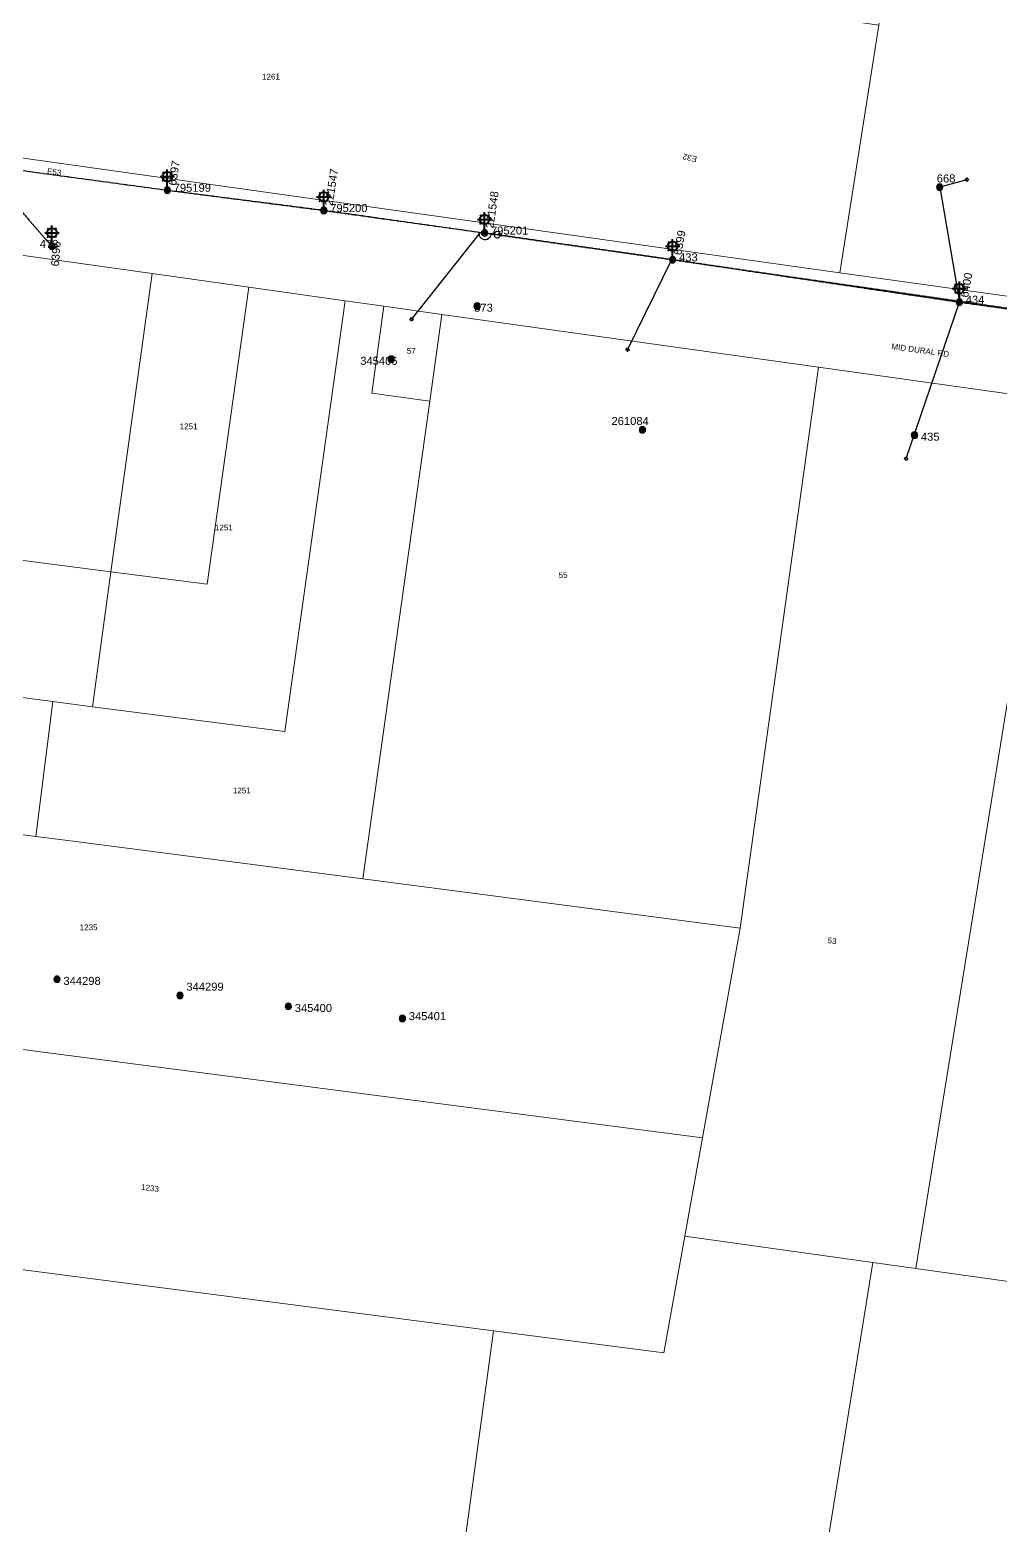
# Model space of a CAD drawing. Header units: metres. Extents: x 315515 to 317824, y 6273486 to 6276226.
# Drawn here: x 316636.2 to 316939.4, y 6275155.8 to 6275622.9 of the extents above; entities that cross this region are included whole.
import ezdxf
from ezdxf.enums import TextEntityAlignment as Align

# ---------------------------------------------------------------- set-up
doc = ezdxf.new("R2010")
doc.units = ezdxf.units.M
doc.linetypes.add('Cable Exist OH', pattern=[1, 1, 0])
doc.layers.get('0').update_dxf_attribs({"color": 6})
doc.layers.add('Cadastre Land Parcels_SP_EXT', color=7, linetype='Continuous', lineweight=5)
doc.layers.add('Cadastre Roads_SP_EXT', color=9, linetype='Continuous', lineweight=5)
for name, color, linetype in [('Equip_SP_LV_EXT', 7, 'Continuous'), ('Equip_SP_SL_EXT', 7, 'Continuous'), ('Mains_HV_EXT', 1, 'Continuous'), ('Mains_LV_EXT', 7, 'Continuous'), ('Mains_SL_EXT', 3, 'Continuous'), ('Services_SP_EXT', 7, 'Continuous'), ('SupportsOH_SP_TR_HV_LV_SL_EXT', 7, 'Continuous')]:
    doc.layers.add(name, color=color, linetype=linetype)
doc.styles.add('iecARIAL', font='arial.ttf', dxfattribs={"height": 2})
doc.styles.add('POLE_LABEL', font='arial.ttf')
doc.styles.get("Standard").update_dxf_attribs({"font": 'arial.ttf'})

# ---------------------------------------------------------------- blocks, each defined once
blk = doc.blocks.new('LV_OH_LINKS_OPEN_EXT')
for p, q in [((-0.17, 4.97), (-0.17, 5.46)), ((0.17, 4.97), (0.17, 5.46)), ((-0.17, 3), (-0.17, 2.5)), ((0.17, 3), (0.17, 2.5))]:
    blk.add_line(p, q)
blk.add_lwpolyline([(0, 2.99, 1), (0, 4.98, 1)], format="xyb", close=True)
at = {"flags": 9}
for tag, p in [('ACTUAL_STATUS', (0, 0)), ('CONSTRUCTED_VOLTAGE', (0, -0.2)), ('OPERATING_VOLTAGE', (0, -0.6)), ('ORIENTATION', (0, -0.8)), ('OWNED_BY', (0, -1)), ('STATE', (0, -1.2)), ('SWITCH_TYPE', (0, -1.4)), ('NO_PHASES', (0, -0.4)), ('USAGE', (0, -1.6)), ('LEGEND', (0, -1.8)), ('NOTES', (0, -2))]:
    blk.add_attdef(tag, text='', height=0.2, dxfattribs=at).set_placement(p, align=Align.MIDDLE_LEFT)
at = {"flags": 1}
blk.add_attdef('Z', (0, 0), '', height=0.2, dxfattribs=at)
blk = doc.blocks.new('SL_LANTERN_EXT')
at = {"lineweight": 40}
for p, q in [((-1.46, 5.68), (-1.06, 5.28)), ((0, 1.97), (0, 6.47)), ((1.46, 5.68), (1.06, 5.28)), ((-2.25, 4.22), (2.25, 4.22)), ((-1.46, 2.76), (-1.06, 3.16)), ((0, 0), (0, 2.72)), ((1.46, 2.76), (1.06, 3.16))]:
    blk.add_line(p, q, dxfattribs=at)
blk.add_circle((0, 4.22), 1.5, dxfattribs=at)
at = {"style": 'iecARIAL', "flags": 8}
blk.add_attdef('ASSET_NUM', (1.5, 1.5), '', height=2.5, dxfattribs=at)
for tag, p, height, flags in [('OPERATING_VOLTAGE', (0.98, -1.65), 0.2, 9), ('ORIENTATION', (0.98, -1.85), 0.2, 9), ('OWNED_BY', (0.98, -2.05), 0.2, 9), ('STATE', (0.98, -2.25), 0.2, 9), ('CONSTRUCTED_VOLTAGE', (0.98, -0.65), 0.2, 9), ('CONTROL_TYPE', (0.98, -0.85), 0.2, 9), ('LANTERN_PURPOSE', (0.98, -1.05), 0.2, 9), ('LANTERN_TYPE', (0.98, -1.25), 0.2, 9), ('NO_PHASES', (0.98, -1.45), 0.2, 9), ('USAGE', (0.98, -2.45), 0.2, 9), ('CEXIST', (0.98, -2.65), 0.2, 9), ('CNEW', (0.98, -2.85), 0.2, 9), ('CNUMBER', (0.98, -3.05), 0.2, 9), ('CREMOVE', (0.98, -3.25), 0.2, 9), ('CREPLACE', (0.98, -3.45), 0.2, 9), ('LKINGHEIGHT', (0.98, -3.65), 0.2, 9), ('LBRACKET', (0.98, -3.85), 0.2, 9), ('LBRACKETVOCAB', (0.98, -4.05), 0.2, 9), ('LCATEGORY', (0.98, -4.25), 0.2, 9), ('LCHARGE1', (0.98, -4.45), 0.2, 9), ('LCHARGE1PERCENT', (0.98, -4.65), 0.2, 9), ('LCHARGE2', (0.98, -4.85), 0.2, 9), ('LNUMBER', (2.18, -3.25), 2.5, 8), ('STREETNAME', (0.98, -9.25), 0.2, 9), ('SUBURB', (0.98, -9.45), 0.2, 1), ('LCHARGE2PERCENT', (0.98, -5.05), 0.2, 9), ('LCHARGE3', (0.98, -5.25), 0.2, 9), ('LCHARGE3PERCENT', (0.98, -5.45), 0.2, 9), ('LEXIST', (0.98, -5.65), 0.2, 9), ('LLAMP', (0.98, -5.85), 0.2, 9), ('LLAMPVOCAB', (0.98, -6.05), 0.2, 9), ('LMAST', (0.98, -6.25), 0.2, 9), ('LMASTVOCAB', (0.98, -6.45), 0.2, 9), ('LNEW', (0.98, -6.65), 0.2, 9), ('LANTNUMBER', (0.98, -6.85), 0.2, 9), ('LOUTREACH', (0.98, -7.25), 0.2, 9), ('LOUTREACHVOCAB', (0.98, -7.45), 0.2, 9), ('LRATECODE', (0.98, -7.65), 0.2, 9), ('LREMOVE', (0.98, -7.85), 0.2, 9), ('LREPLACE', (0.98, -8.05), 0.2, 9), ('LTYPE', (0.98, -8.25), 0.2, 9), ('LTYPEVOCAB', (0.98, -8.45), 0.2, 9), ('LEGEND', (0.98, -8.65), 0.2, 9), ('LOCATION', (0.98, -8.85), 0.2, 9), ('NOTES', (0.98, -9.05), 0.2, 9)]:
    blk.add_attdef(tag, p, '', height=height, dxfattribs=dict(flags=flags))
blk = doc.blocks.new('CCP_EXT')
blk.add_wipeout([(0, 0.57), (0.57, 0), (0, -0.57), (-0.57, 0)])
blk.add_lwpolyline([(-0.57, 0), (0, 0.57), (0.57, 0), (0, -0.57), (-0.57, 0)])
at = {"flags": 1}
blk.add_attdef('Z', (0, 0), '', height=0.2, dxfattribs=at)
at = {"flags": 9}
for tag, p in [('CCP_TYPE', (0, 0)), ('CONSTRUCTED_VOLTAGE', (0, -0.2)), ('OPERATING_VOLTAGE', (0, -0.6)), ('ORIENTATION', (0, -0.8)), ('OWNED_BY', (0, -1)), ('STATE', (0, -1.8)), ('NO_PHASES', (0, -0.4)), ('USAGE', (0, -1.2)), ('LEGEND', (0, -1.4)), ('LIFE_SUPPORT', (0, -1.6)), ('NOTES', (0, -2))]:
    blk.add_attdef(tag, text='', height=0.2, dxfattribs=at).set_placement(p, align=Align.MIDDLE_LEFT)
blk = doc.blocks.new('POLE_EXT')
blk.add_hatch(color=256).paths.add_polyline_path([(-1, 0, 1), (1, 0, 1)])
blk.add_lwpolyline([(-1, 0, 1), (1, 0, 1)], format="xyb", close=True)
for tag, height, flags, p in [('pNumber', 2.5, 8, (-17.84, 2.07)), ('OWNED_BY', 0.2, 9, (1.35, -0.4)), ('SPECIAL_USE', 0.2, 9, (1.35, -0.8)), ('STATE', 0.2, 9, (1.35, -1)), ('cLV', 0.2, 9, (1.35, -1.4)), ('hDepth', 0.2, 9, (1.35, -1.6)), ('hDia', 0.2, 9, (1.35, -1.8)), ('cHV', 0.2, 9, (1.35, -2)), ('cLinedev', 0.2, 9, (1.35, -3.4)), ('pExisting', 0.2, 9, (1.35, -3.8)), ('pFooting', 0.2, 9, (1.35, -4.4)), ('pNew', 0.2, 9, (1.35, -4.6)), ('PARENT', 0.2, 9, (1.35, -0.6)), ('USAGE', 0.2, 9, (1.35, -1.2)), ('LBRACKET', 0.2, 9, (1.35, -2.2)), ('LExisting', 0.2, 9, (1.35, -2.4)), ('LANTNUMBER', 0.2, 9, (1.35, -2.6)), ('LOther', 0.2, 9, (1.35, -2.8)), ('LRemove', 0.2, 9, (1.35, -3)), ('LEGEND', 0.2, 9, (1.35, -3.2)), ('LOCATION', 0.2, 9, (1.35, -3.6)), ('PFNUMBER', 0.2, 9, (1.35, -4)), ('NEWPFNUMBER', 0.2, 9, (1.35, -4.2)), ('pRelocate', 0.2, 9, (1.35, -5)), ('pRemove', 0.2, 9, (1.35, -5.2)), ('pReplace', 0.2, 9, (1.35, -5.4)), ('pStay', 0.2, 9, (1.35, -5.6)), ('pType', 0.2, 9, (1.35, -5.8)), ('cspan', 0.2, 9, (1.35, -6)), ('STREETNAME', 0.2, 9, (1.35, -6.2)), ('SUBURB', 0.2, 9, (1.35, -6.4)), ('OPERATED_BY', 0.2, 9, (1.36, -7.01)), ('NOTES', 0.2, 9, (1.35, -6.6)), ('MAINTAINED_BY', 0.2, 9, (1.36, -6.81))]:
    blk.add_attdef(tag, text='', height=height, dxfattribs=dict(flags=flags)).set_placement(p, align=Align.MIDDLE_LEFT)
at = {"style": 'POLE_LABEL'}
for tag, height, flags, p in [('STRUCTURE_PLANT_NUMBER', 0.2, 9, (1.35, 0.03)), ('ASSET_NUM', 2.5, 8, (2, 2)), ('STREET_CODE', 0.2, 9, (1.35, -0.2))]:
    blk.add_attdef(tag, text='', height=height, dxfattribs=dict(at, flags=flags)).set_placement(p, align=Align.MIDDLE_LEFT)
at = {"flags": 1}
blk.add_attdef('Z', (1.35, -7.33), '', height=0.2, dxfattribs=at)

msp = doc.modelspace()

# ---------------------------------------------------------------- linework, layer by layer
at = {"layer": 'Cadastre Land Parcels_SP_EXT', "linetype": 'Continuous'}
for points in [[(317040.406, 6275683.404), (316912.485, 6275701.64), (316901.479, 6275624.349), (316889.272, 6275547.063), (317018.451, 6275528.962), (317040.406, 6275683.404)], [(316901.479, 6275624.349), (316615.976, 6275664.957), (316612.805, 6275622.257), (316610.037, 6275601.462), (316623.018, 6275584.4), (316889.272, 6275547.063), (316901.479, 6275624.349)], [(316674.427, 6275546.783), (316617.922, 6275554.697), (316600.126, 6275542.22), (316598.311, 6275533.094), (316587.235, 6275489.363), (316580.064, 6275464.137), (316661.54, 6275453.614), (316674.427, 6275546.783)], [(316704.6, 6275542.541), (316674.427, 6275546.783), (316661.54, 6275453.614), (316691.598, 6275449.736), (316704.6, 6275542.541)], [(316734.747, 6275538.279), (316704.6, 6275542.541), (316691.598, 6275449.736), (316661.54, 6275453.614), (316655.756, 6275411.479), (316715.921, 6275403.72), (316734.747, 6275538.279)], [(316761.173, 6275506.921), (316743.024, 6275509.465), (316746.823, 6275536.613), (316734.747, 6275538.279), (316715.921, 6275403.72), (316655.756, 6275411.479), (316643.358, 6275413.088), (316638.123, 6275370.932), (316649.762, 6275369.424), (316740.258, 6275357.68), (316761.173, 6275506.921)], [(316764.96, 6275534.036), (316746.823, 6275536.613), (316743.024, 6275509.465), (316761.173, 6275506.921), (316764.96, 6275534.036)], [(316882.647, 6275517.552), (316764.96, 6275534.036), (316761.173, 6275506.921), (316740.258, 6275357.68), (316858.131, 6275342.324), (316882.647, 6275517.552)], [(316899.623, 6275237.808), (316913.045, 6275235.911), (316956.899, 6275507.153), (316882.647, 6275517.552), (316858.131, 6275342.324), (316846.364, 6275276.75), (316840.866, 6275246.014), (316899.623, 6275237.808)], [(317028.857, 6275497.103), (316956.899, 6275507.153), (316913.045, 6275235.911), (316985.063, 6275225.856), (317028.857, 6275497.103)], [(317108.778, 6275485.962), (317100.866, 6275487.067), (317057.082, 6275215.816), (316985.063, 6275225.856), (316913.045, 6275235.911), (316899.623, 6275237.808), (316880.481, 6275119.12), (317008.475, 6275102.119), (317040.48, 6275097.774), (317045.963, 6275097.023), (317108.778, 6275485.962)], [(316661.54, 6275453.614), (316580.064, 6275464.137), (316568.359, 6275422.821), (316643.358, 6275413.088), (316655.756, 6275411.479), (316661.54, 6275453.614)], [(316643.358, 6275413.088), (316568.359, 6275422.821), (316567.397, 6275419.417), (316607.977, 6275414.153), (316610.417, 6275408.406), (316617.439, 6275407.495), (316617.726, 6275400.988), (316615.449, 6275382.177), (316612.301, 6275374.288), (316614.375, 6275374.019), (316638.123, 6275370.932), (316643.358, 6275413.088)], [(316858.131, 6275342.324), (316740.258, 6275357.68), (316649.762, 6275369.424), (316638.123, 6275370.932), (316614.375, 6275374.019), (316556.634, 6275381.498), (316546.646, 6275346.777), (316539.644, 6275318.686), (316539.267, 6275316.637), (316640.367, 6275303.506), (316846.364, 6275276.75), (316858.131, 6275342.324)], [(316840.866, 6275246.014), (316846.364, 6275276.75), (316640.367, 6275303.506), (316539.267, 6275316.637), (316534.379, 6275290.229), (316530.867, 6275261.504), (316530.155, 6275249.078), (316631.044, 6275235.983), (316781.074, 6275216.508), (316834.335, 6275209.609), (316840.866, 6275246.014)], [(316781.074, 6275216.508), (316631.044, 6275235.983), (316530.155, 6275249.078), (316529.094, 6275232.599), (316527.046, 6275165.417), (316608.987, 6275154.678), (316618.968, 6275153.37), (316720.02, 6275140.121), (316769.813, 6275133.546), (316781.074, 6275216.508)], [(317004.24, 6275061.462), (317008.475, 6275102.119), (316880.481, 6275119.12), (316899.623, 6275237.808), (316840.866, 6275246.014), (316834.335, 6275209.609), (316781.074, 6275216.508), (316769.813, 6275133.546), (316830.981, 6275125.381), (316823.397, 6275060.478), (316829.665, 6275060.111), (316891.758, 6275076.919), (317004.24, 6275061.462)]]:
    msp.add_lwpolyline(points, close=True, dxfattribs=at)
at = {"layer": 'Mains_HV_EXT', "linetype": 'Cable Exist OH'}
msp.add_lwpolyline([(316620.829, 6275580.756), (316678.63, 6275572.924), (316728.192, 6275566.588), (316778.308, 6275559.481)], dxfattribs=at)
at = {"layer": 'Mains_HV_EXT', "linetype": 'Continuous'}
msp.add_lwpolyline([(316776.479, 6275559.743, 1.0190822), (316780.441, 6275559.197)], format="xyb", dxfattribs=at)
at = {"layer": 'Mains_LV_EXT', "linetype": 'Cable Exist OH'}
for points in [[(316578.508, 6275570.759), (316620.829, 6275580.756), (316679.157, 6275572.849), (316728.067, 6275566.513), (316778.308, 6275559.481)], [(316837.053, 6275551.116), (316778.461, 6275559.458)], [(316926.654, 6275537.874), (316839.563, 6275550.754), (316837.053, 6275551.116)], [(317014.133, 6275525.617), (316926.654, 6275537.874)]]:
    msp.add_lwpolyline(points, dxfattribs=at)
at = {"layer": 'Mains_SL_EXT', "linetype": 'Cable Exist OH'}
for points in [[(316620.829, 6275580.756), (316643.123, 6275555.296)], [(316620.829, 6275580.756), (316679.157, 6275572.849)], [(316679.157, 6275572.849), (316728.067, 6275566.513)], [(316728.067, 6275566.513), (316778.308, 6275559.481)], [(316778.308, 6275559.481), (316837.067, 6275551.114)], [(316837.067, 6275551.114), (316926.654, 6275537.874)], [(316926.654, 6275537.874), (317014.133, 6275525.617)]]:
    msp.add_lwpolyline(points, dxfattribs=at)

# ---------------------------------------------------------------- block references
at = {"layer": 'Equip_SP_LV_EXT', "rotation": 262.4767823826659}
msp.add_blockref('LV_OH_LINKS_OPEN_EXT', (316778.308, 6275559.481), dxfattribs=at)
at = {"layer": 'Equip_SP_SL_EXT'}
ref = msp.add_blockref('SL_LANTERN_EXT', (316679.157, 6275572.849), dxfattribs=at)
ref.add_attrib('ASSET_NUM', '6397', dxfattribs={"layer": '0', "height": 2.5, "rotation": 81.04881, "style": 'iecARIAL'}).set_placement((316680.657, 6275574.349), align=Align.MIDDLE_LEFT)
ref = msp.add_blockref('SL_LANTERN_EXT', (316728.067, 6275566.513), dxfattribs=at)
ref.add_attrib('ASSET_NUM', '221547', dxfattribs={"layer": '0', "height": 2.5, "rotation": 81.19821, "style": 'iecARIAL'}).set_placement((316729.567, 6275568.013), align=Align.MIDDLE_LEFT)
ref = msp.add_blockref('SL_LANTERN_EXT', (316778.308, 6275559.481), dxfattribs=at)
ref.add_attrib('ASSET_NUM', '221548', dxfattribs={"layer": '0', "height": 2.5, "rotation": 81.764, "style": 'iecARIAL'}).set_placement((316779.808, 6275560.981), align=Align.MIDDLE_LEFT)
ref = msp.add_blockref('SL_LANTERN_EXT', (316643.123, 6275555.296), dxfattribs=at)
ref.add_attrib('ASSET_NUM', '6396', dxfattribs={"layer": '0', "height": 2.5, "rotation": 85.6159, "style": 'iecARIAL'}).set_placement((316644.623, 6275556.796), align=Align.MIDDLE_RIGHT)
ref = msp.add_blockref('SL_LANTERN_EXT', (316837.053, 6275551.116), dxfattribs=at)
ref.add_attrib('ASSET_NUM', '6399', dxfattribs={"layer": '0', "height": 2.5, "rotation": 79.94847, "style": 'iecARIAL'}).set_placement((316838.553, 6275552.616), align=Align.MIDDLE_LEFT)
ref = msp.add_blockref('SL_LANTERN_EXT', (316926.654, 6275537.874), dxfattribs=at)
ref.add_attrib('ASSET_NUM', '6400', dxfattribs={"layer": '0', "height": 2.5, "rotation": 79.94847, "style": 'iecARIAL'}).set_placement((316928.154, 6275539.374), align=Align.MIDDLE_LEFT)
at = {"layer": 'SupportsOH_SP_TR_HV_LV_SL_EXT'}
ref = msp.add_blockref('POLE_EXT', (316920.513, 6275573.758), dxfattribs=at)
ref.add_attrib('ASSET_NUM', '668', dxfattribs={"layer": '0', "height": 2.5, "style": 'POLE_LABEL'}).set_placement((316922.513, 6275574.508), align=Align.BOTTOM_CENTER)
ref = msp.add_blockref('POLE_EXT', (316679.157, 6275572.849), dxfattribs=at)
ref.add_attrib('ASSET_NUM', '795199', dxfattribs={"layer": '0', "height": 2.5, "style": 'POLE_LABEL'}).set_placement((316681.157, 6275573.599), align=Align.MIDDLE_LEFT)
ref = msp.add_blockref('POLE_EXT', (316728.067, 6275566.513), dxfattribs=at)
ref.add_attrib('ASSET_NUM', '795200', dxfattribs={"layer": '0', "height": 2.5, "style": 'POLE_LABEL'}).set_placement((316730.067, 6275567.263), align=Align.MIDDLE_LEFT)
ref = msp.add_blockref('POLE_EXT', (316778.308, 6275559.481), dxfattribs=at)
ref.add_attrib('ASSET_NUM', '795201', dxfattribs={"layer": '0', "height": 2.5, "style": 'POLE_LABEL'}).set_placement((316780.308, 6275560.231), align=Align.MIDDLE_LEFT)
ref = msp.add_blockref('POLE_EXT', (316643.123, 6275555.296), dxfattribs=at)
ref.add_attrib('ASSET_NUM', '473', dxfattribs={"layer": '0', "height": 2.5, "style": 'POLE_LABEL'}).set_placement((316645.123, 6275556.046), align=Align.MIDDLE_RIGHT)
ref = msp.add_blockref('POLE_EXT', (316837.067, 6275551.113), dxfattribs=at)
ref.add_attrib('ASSET_NUM', '433', dxfattribs={"layer": '0', "height": 2.5, "style": 'POLE_LABEL'}).set_placement((316839.067, 6275551.863), align=Align.MIDDLE_LEFT)
ref = msp.add_blockref('POLE_EXT', (316775.964, 6275536.622), dxfattribs=at)
ref.add_attrib('ASSET_NUM', '573', dxfattribs={"layer": '0', "height": 2.5, "style": 'POLE_LABEL'}).set_placement((316777.964, 6275537.372), align=Align.TOP_CENTER)
ref = msp.add_blockref('POLE_EXT', (316926.654, 6275537.874), dxfattribs=at)
ref.add_attrib('ASSET_NUM', '434', dxfattribs={"layer": '0', "height": 2.5, "style": 'POLE_LABEL'}).set_placement((316928.654, 6275538.624), align=Align.MIDDLE_LEFT)
ref = msp.add_blockref('POLE_EXT', (316749.099, 6275520.027), dxfattribs=at)
ref.add_attrib('ASSET_NUM', '345406', dxfattribs={"layer": '0', "height": 2.5, "style": 'POLE_LABEL'}).set_placement((316751.099, 6275520.777), align=Align.TOP_RIGHT)
ref = msp.add_blockref('POLE_EXT', (316827.614, 6275497.985), dxfattribs=at)
ref.add_attrib('ASSET_NUM', '261084', dxfattribs={"layer": '0', "height": 2.5, "style": 'POLE_LABEL'}).set_placement((316829.614, 6275498.735), align=Align.BOTTOM_RIGHT)
ref = msp.add_blockref('POLE_EXT', (316912.645, 6275496.328), dxfattribs=at)
ref.add_attrib('ASSET_NUM', '435', dxfattribs={"layer": '0', "height": 2.5, "style": 'POLE_LABEL'}).set_placement((316914.645, 6275497.078), align=Align.TOP_LEFT)
ref = msp.add_blockref('POLE_EXT', (316644.703, 6275326.317), dxfattribs=at)
ref.add_attrib('ASSET_NUM', '344298', dxfattribs={"layer": '0', "height": 2.5, "style": 'POLE_LABEL'}).set_placement((316646.703, 6275327.067), align=Align.TOP_LEFT)
ref = msp.add_blockref('POLE_EXT', (316683.119, 6275321.262), dxfattribs=at)
ref.add_attrib('ASSET_NUM', '344299', dxfattribs={"layer": '0', "height": 2.5, "style": 'POLE_LABEL'}).set_placement((316685.119, 6275322.012), align=Align.BOTTOM_LEFT)
ref = msp.add_blockref('POLE_EXT', (316716.985, 6275317.85), dxfattribs=at)
ref.add_attrib('ASSET_NUM', '345400', dxfattribs={"layer": '0', "height": 2.5, "style": 'POLE_LABEL'}).set_placement((316718.985, 6275318.6), align=Align.TOP_LEFT)
ref = msp.add_blockref('POLE_EXT', (316752.621, 6275314.059), dxfattribs=at)
ref.add_attrib('ASSET_NUM', '345401', dxfattribs={"layer": '0', "height": 2.5, "style": 'POLE_LABEL'}).set_placement((316754.621, 6275314.809), align=Align.MIDDLE_LEFT)

# ---------------------------------------------------------------- texts
at = {"layer": 'Cadastre Land Parcels_SP_EXT'}
for s, p in [('1261', (316708.765, 6275607.415)), ('57', (316753.995, 6275521.759)), ('1251', (316683.041, 6275498.169)), ('1251', (316694.027, 6275466.561)), ('55', (316801.434, 6275451.703)), ('1251', (316699.648, 6275384.384)), ('1235', (316651.779, 6275341.658))]:
    msp.add_text(s, height=1.8, dxfattribs=at).set_placement(p)
for s, rotation, p in [('53', 352.02679, (316885.368, 6275337.645)), ('1233', 352.60001, (316670.872, 6275260.582))]:
    msp.add_text(s, height=1.8, rotation=rotation, dxfattribs=at).set_placement(p)
at = {"layer": 'Cadastre Roads_SP_EXT'}
msp.add_text('MID DURAL RD', height=1.8, rotation=352.02851, dxfattribs=at).set_placement((316905.337, 6275523.21))
at = {"layer": 'Mains_LV_EXT'}
for s, rotation, p in [('E32', 167.45622, (316844.805, 6275583.331)), ('E53', 352.01834, (316641.496, 6275577.954))]:
    msp.add_text(s, height=1.8, rotation=rotation, dxfattribs=at).set_placement(p)

# ---------------------------------------------------------------- next in the draw order: block references
at = {"layer": 'Services_SP_EXT'}
for p in [(316928.977, 6275576.096), (316755.477, 6275532.449), (316822.986, 6275522.977), (316910.027, 6275488.982)]:
    msp.add_blockref('CCP_EXT', p, dxfattribs=at)

# ---------------------------------------------------------------- next in the draw order: linework, layer by layer
at = {"layer": 'Cadastre Roads_SP_EXT', "linetype": 'Continuous'}
msp.add_lwpolyline([(317018.451, 6275528.962), (316889.272, 6275547.063), (316623.018, 6275584.4), (316623.018, 6275584.4), (316610.037, 6275601.462), (316605.06, 6275571.712), (316600.126, 6275542.22), (316617.922, 6275554.697), (316674.427, 6275546.783), (316704.6, 6275542.541), (316734.747, 6275538.279), (316746.823, 6275536.613), (316764.96, 6275534.036), (316882.647, 6275517.552), (316956.899, 6275507.153)], dxfattribs=at)
at = {"layer": 'Mains_HV_EXT', "linetype": 'Cable Exist OH'}
msp.add_lwpolyline([(316778.244, 6275559.584), (317014.133, 6275525.617)], dxfattribs=at)
at = {"layer": 'Services_SP_EXT'}
for points in [[(316928.977, 6275576.096), (316920.513, 6275573.758), (316926.654, 6275537.874)], [(316755.477, 6275532.449), (316776.98, 6275559.667)], [(316822.986, 6275522.977), (316836.842, 6275551.146)], [(316910.027, 6275488.982), (316926.654, 6275537.874)]]:
    msp.add_lwpolyline(points, dxfattribs=at)

doc.saveas('drawing.dxf')
